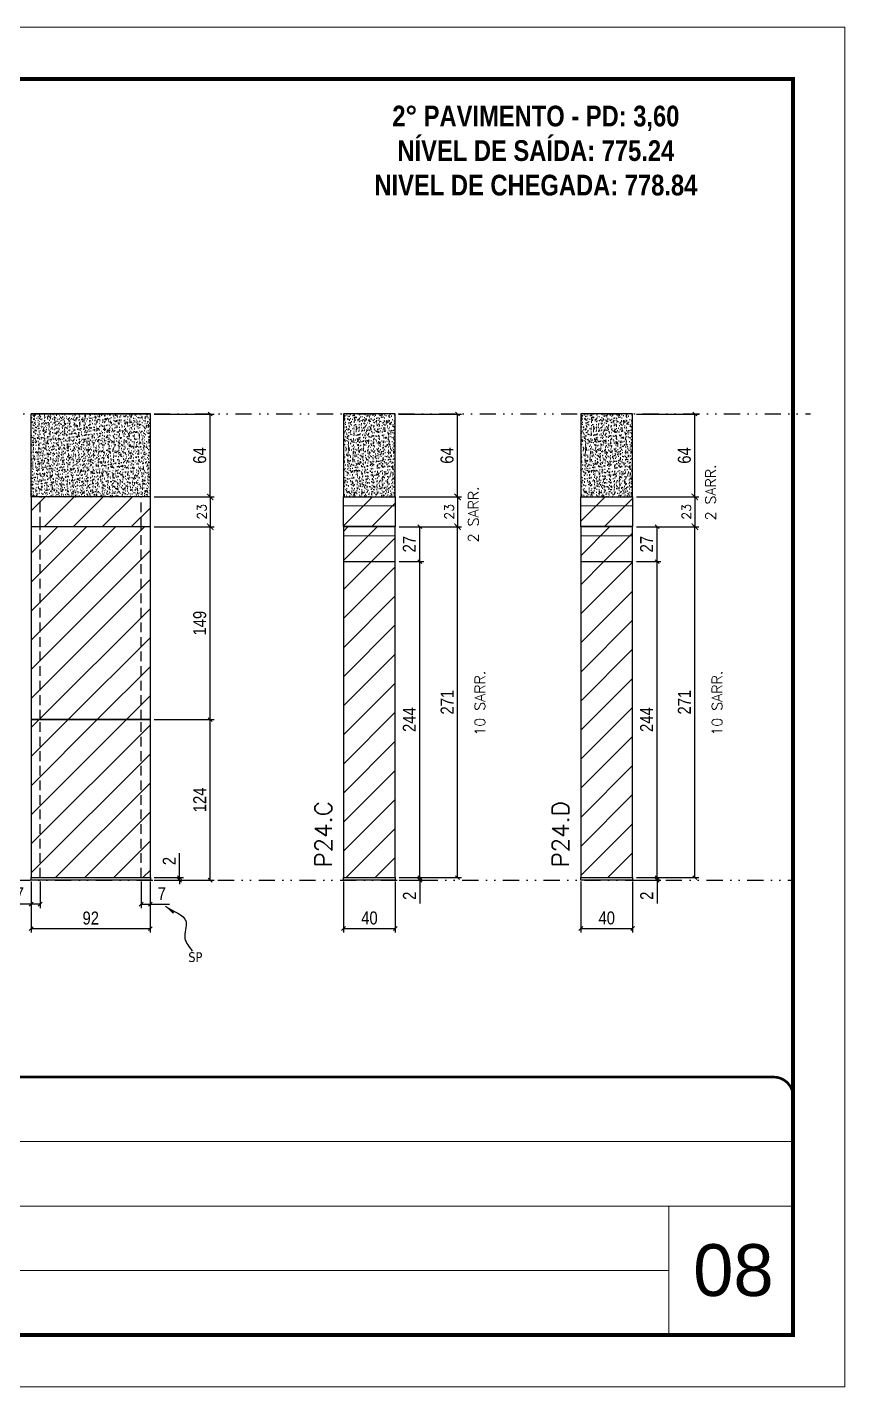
# Model space of a CAD drawing. Extents: x 2949 to 9203, y -16089 to 12527.
# Drawn here: x 8571 to 9203, y 10328 to 11378 of the extents above; entities that cross this region are included whole.
import ezdxf

# ---------------------------------------------------------------- set-up
doc = ezdxf.new("R2010")
doc.units = 0
for name, pattern in [('CONTINUO', [0]), ('DASHED', [0.75, 0.5, -0.25]), ('DIVIDE2', [0.625, 0.25, -0.125, 0, -0.125, 0, -0.125]), ('HIDDEN', [0.375, 0.25, -0.125])]:
    doc.linetypes.add(name, pattern=pattern)
for name, color, linetype, lineweight in [('CARIMBO', 255, 'Continuous', 9), ('Folhas', 255, 'Continuous', 9), ('Hachura', 251, 'Continuous', 9), ('Sarr 2.2x7', 40, 'Continuous', 9), ('SARRAFO DE PRESSAO', 251, 'DASHED', 9), ('Texto Seção', 7, 'Continuous', 15)]:
    doc.layers.add(name, color=color, linetype=linetype, lineweight=lineweight)
for name, color, linetype in [('COTA', 241, 'Continuous'), ('NOMENCLATURA', 7, 'Continuous'), ('Nível', 160, 'Continuous'), ('Painéis', 200, 'Continuous'), ('SARR_2.2x7', 40, 'Continuous'), ('Sarrafo de Pressão', 42, 'HIDDEN'), ('texto', 7, 'Continuous')]:
    doc.layers.add(name, color=color, linetype=linetype)
doc.styles.add('ARIAL', font='arial.ttf')
doc.styles.add('COTA TECNICA', font='techl___.ttf', dxfattribs={"height": 10})
doc.styles.add('COTA TECNICA-50', font='techl___.ttf', dxfattribs={"height": 10})
doc.styles.add('REGUA-120', font='ROMANS.shx', dxfattribs={"height": 15})
doc.styles.add('ROMANC', font='techb___.ttf', dxfattribs={"height": 2.5})
doc.styles.add('ROMANS', font='romans.shx')
doc.styles.get("Standard").update_dxf_attribs({"font": 'arial.ttf'})
doc.dimstyles.new('COTA PAINEL-50', dxfattribs={"dimtxt": 10, "dimasz": 3, "dimexe": 3, "dimexo": 3, "dimgap": 3, "dimtad": 1, "dimdec": 1, "dimzin": 12, "dimdsep": 46, "dimtxsty": 'COTA TECNICA-50', "dimblk1": 'OBLIQUE', "dimblk2": 'OBLIQUE', "dimsah": 1, "dimcen": 0.9, "dimclrd": 4, "dimclre": 4, "dimclrt": 240, "dimadec": 1, "dimazin": 3, "dimtfac": 1, "dimtdec": 1, "dimtmove": 0, "dimatfit": 3, "dimfxl": 1, "dimtolj": 1, "dimtzin": 12, "dimarcsym": 0})
doc.dimstyles.new('Cota Paínel', dxfattribs={"dimtxt": 7, "dimasz": 5, "dimexe": 3, "dimexo": 3, "dimgap": 3, "dimtad": 1, "dimdec": 1, "dimzin": 12, "dimdsep": 46, "dimtxsty": 'ROMANS', "dimblk": 'ARCHTICK', "dimcen": 0, "dimclrd": 4, "dimclre": 4, "dimclrt": 1, "dimadec": 1, "dimazin": 3, "dimtfac": 1, "dimtdec": 1, "dimtmove": 0, "dimatfit": 3, "dimldrblk": 'OBLIQUE', "dimfxl": 1, "dimtolj": 1, "dimtzin": 12, "dimarcsym": 0})
doc.dimstyles.new('PAINEL', dxfattribs={"dimtxt": 10, "dimasz": 3, "dimexe": 3, "dimexo": 3, "dimgap": 3, "dimtad": 1, "dimdec": 1, "dimzin": 12, "dimdsep": 46, "dimtxsty": 'COTA TECNICA', "dimblk1": 'OBLIQUE', "dimblk2": 'OBLIQUE', "dimsah": 1, "dimcen": 0.9, "dimclrd": 4, "dimclre": 4, "dimclrt": 240, "dimadec": 1, "dimazin": 3, "dimtfac": 1, "dimtdec": 1, "dimtmove": 0, "dimatfit": 3, "dimfxl": 1, "dimtolj": 1, "dimtzin": 12, "dimarcsym": 0})
doc.dimstyles.get("Standard").update_dxf_attribs({"dimtxt": 0.18, "dimasz": 0.18, "dimexe": 0.18, "dimexo": 0.0625, "dimgap": 0.09, "dimtad": 0, "dimtih": 1, "dimtoh": 1, "dimdec": 4, "dimzin": 0, "dimdsep": 46, "dimtxsty": 'Standard', "dimcen": 0.09, "dimadec": 0, "dimazin": 0, "dimtfac": 1, "dimtdec": 4, "dimtofl": 0, "dimtmove": 0, "dimatfit": 3, "dimfxl": 1, "dimtolj": 1, "dimtzin": 0, "dimarcsym": 0})
pattern_1 = [(45, (-126071.967, -22713.47), (-11.2253202, 11.2253202), [])]

# ---------------------------------------------------------------- blocks, each defined once
blk = doc.blocks.new('9999999999')
at = {"color": 30, "linetype": 'CONTINUO'}
for p, q in [((98564.6, 34379.6), (99584, 34379.6)), ((98564.6, 34329.8), (99488, 34329.8)), ((99584, 34329.8), (99488, 34329.8)), ((99488, 34329.8), (99488, 34230.2)), ((98564.6, 34280), (99488, 34280))]:
    blk.add_line(p, q, dxfattribs=at)
at = {"color": 30, "linetype": 'CONTINUO', "const_width": 2}
blk.add_lwpolyline([(99584, 34230.2), (99584, 34414.4, 0.414214), (99569, 34429.4), (98229, 34429.4, 0.414214), (98214, 34414.4), (98214, 34245.2, 0.414214), (98229, 34230.2), (99584, 34230.2)], format="xyb", dxfattribs=at)
at = {"layer": 'Folhas'}
blk.add_lwpolyline([(98139, 34190.2), (99624, 34190.2), (99624, 35240.2), (98139, 35240.2)], close=True, dxfattribs=at)
at = {"layer": 'Folhas', "color": 30, "const_width": 3}
blk.add_lwpolyline([(98214, 34230.2), (99584, 34230.2), (99584, 35200.2), (98214, 35200.2)], close=True, dxfattribs=at)
blk = doc.blocks.new('_Oblique')
at = {"color": 0, "linetype": 'ByBlock', "lineweight": -2}
blk.add_line((-0.5, -0.5), (0.5, 0.5), dxfattribs=at)
blk = doc.blocks.new('*D268')
at = {"layer": 'COTA', "color": 4, "lineweight": -2, "transparency": 16777216}
for p, q in [((8574, 10718.4), (8574, 10679)), ((8666, 10718.4), (8666, 10679)), ((8574, 10682), (8666, 10682))]:
    blk.add_line(p, q, dxfattribs=at)
at = {"layer": 'Defpoints', "color": 0, "transparency": 16777216}
for p in [(8574, 10721.4), (8666, 10721.4), (8666, 10682)]:
    blk.add_point(p, dxfattribs=at)
at = {"layer": 'COTA', "color": 4, "lineweight": -2, "transparency": 16777216, "xscale": 3, "yscale": 3, "zscale": 3, "rotation": 180}
blk.add_blockref('_Oblique', (8574, 10682), dxfattribs=at)
at = {"layer": 'COTA', "color": 4, "lineweight": -2, "transparency": 16777216, "xscale": 3, "yscale": 3, "zscale": 3}
blk.add_blockref('_Oblique', (8666, 10682), dxfattribs=at)
at = {"layer": 'COTA', "color": 240, "transparency": 16777216, "insert": (8620, 10690.1), "char_height": 10, "attachment_point": 5, "style": 'COTA TECNICA'}
blk.add_mtext('\\A1;92', dxfattribs=at)
blk = doc.blocks.new('*D244')
at = {"layer": 'COTA', "color": 4, "lineweight": -2, "transparency": 16777216}
for p, q in [((8574, 10716.4), (8574, 10697.9)), ((8581, 10718.4), (8581, 10697.9)), ((8574, 10700.9), (8559.3, 10700.9)), ((8581, 10700.9), (8574, 10700.9))]:
    blk.add_line(p, q, dxfattribs=at)
at = {"layer": 'Defpoints', "color": 0, "transparency": 16777216}
for p in [(8581, 10721.4), (8574, 10719.4), (8574, 10700.9)]:
    blk.add_point(p, dxfattribs=at)
at = {"layer": 'COTA', "color": 4, "lineweight": -2, "transparency": 16777216, "xscale": 3, "yscale": 3, "zscale": 3, "rotation": 180}
blk.add_blockref('_Oblique', (8574, 10700.9), dxfattribs=at)
at = {"layer": 'COTA', "color": 4, "lineweight": -2, "transparency": 16777216, "xscale": 3, "yscale": 3, "zscale": 3}
blk.add_blockref('_Oblique', (8581, 10700.9), dxfattribs=at)
at = {"layer": 'COTA', "color": 240, "transparency": 16777216, "insert": (8565.2, 10709), "char_height": 10, "attachment_point": 5, "style": 'COTA TECNICA-50'}
blk.add_mtext('\\A1;7', dxfattribs=at)
blk = doc.blocks.new('*D245')
at = {"layer": 'COTA', "color": 4, "lineweight": -2, "transparency": 16777216}
for p, q in [((8659, 10718.4), (8659, 10697.9)), ((8666, 10716.4), (8666, 10697.9)), ((8659, 10700.9), (8666, 10700.9)), ((8666, 10700.9), (8680.8, 10700.9))]:
    blk.add_line(p, q, dxfattribs=at)
at = {"layer": 'Defpoints', "color": 0, "transparency": 16777216}
for p in [(8659, 10721.4), (8666, 10719.4), (8666, 10700.9)]:
    blk.add_point(p, dxfattribs=at)
at = {"layer": 'COTA', "color": 4, "lineweight": -2, "transparency": 16777216, "xscale": 3, "yscale": 3, "zscale": 3, "rotation": 180}
blk.add_blockref('_Oblique', (8659, 10700.9), dxfattribs=at)
at = {"layer": 'COTA', "color": 4, "lineweight": -2, "transparency": 16777216, "xscale": 3, "yscale": 3, "zscale": 3}
blk.add_blockref('_Oblique', (8666, 10700.9), dxfattribs=at)
at = {"layer": 'COTA', "color": 240, "transparency": 16777216, "insert": (8674.9, 10709), "char_height": 10, "attachment_point": 5, "style": 'COTA TECNICA-50'}
blk.add_mtext('\\A1;7', dxfattribs=at)
blk = doc.blocks.new('*D248')
at = {"layer": 'COTA', "color": 4, "lineweight": -2, "transparency": 16777216}
for p, q in [((8669, 10843.4), (8715.3, 10843.4)), ((8712.3, 10719.4), (8712.3, 10843.4)), ((8669, 10719.4), (8715.3, 10719.4))]:
    blk.add_line(p, q, dxfattribs=at)
at = {"layer": 'Defpoints', "color": 0, "transparency": 16777216}
for p in [(8666, 10843.4), (8712.3, 10843.4), (8666, 10719.4)]:
    blk.add_point(p, dxfattribs=at)
at = {"layer": 'COTA', "color": 4, "lineweight": -2, "transparency": 16777216, "xscale": 3, "yscale": 3, "zscale": 3}
for p, rotation in [((8712.3, 10843.4), 90), ((8712.3, 10719.4), 270)]:
    blk.add_blockref('_Oblique', p, dxfattribs=dict(at, rotation=rotation))
at = {"layer": 'COTA', "color": 240, "transparency": 16777216, "insert": (8704.2, 10781.4), "char_height": 10, "attachment_point": 5, "rotation": 90, "style": 'COTA TECNICA-50'}
blk.add_mtext('\\A1;124', dxfattribs=at)
blk = doc.blocks.new('*D249')
at = {"layer": 'COTA', "color": 4, "lineweight": -2, "transparency": 16777216}
for p, q in [((8688.6, 10721.4), (8688.6, 10740.2)), ((8669, 10721.4), (8691.6, 10721.4)), ((8688.6, 10719.4), (8688.6, 10721.4)), ((8669, 10719.4), (8691.6, 10719.4)), ((8688.6, 10719.4), (8688.6, 10716.4))]:
    blk.add_line(p, q, dxfattribs=at)
at = {"layer": 'Defpoints', "color": 0, "transparency": 16777216}
for p in [(8666, 10721.4), (8666, 10719.4), (8688.6, 10719.4)]:
    blk.add_point(p, dxfattribs=at)
at = {"layer": 'COTA', "color": 4, "lineweight": -2, "transparency": 16777216, "xscale": 3, "yscale": 3, "zscale": 3}
for p, rotation in [((8688.6, 10721.4), 270), ((8688.6, 10719.4), 90)]:
    blk.add_blockref('_Oblique', p, dxfattribs=dict(at, rotation=rotation))
at = {"layer": 'COTA', "color": 240, "transparency": 16777216, "insert": (8680.6, 10734.2), "char_height": 10, "attachment_point": 5, "rotation": 90, "style": 'COTA TECNICA-50'}
blk.add_mtext('\\A1;2', dxfattribs=at)
blk = doc.blocks.new('*D279')
at = {"layer": 'COTA', "color": 4, "linetype": 'ByBlock', "lineweight": -2, "transparency": 16777216}
for p, q in [((8669, 10992.4), (8715.3, 10992.4)), ((8712.3, 10843.4), (8712.3, 10992.4)), ((8669, 10843.4), (8715.3, 10843.4))]:
    blk.add_line(p, q, dxfattribs=at)
at = {"layer": 'Defpoints', "color": 0, "linetype": 'ByBlock', "transparency": 16777216}
for p in [(8666, 10992.4), (8712.3, 10992.4), (8666, 10843.4)]:
    blk.add_point(p, dxfattribs=at)
at = {"layer": 'COTA', "color": 4, "linetype": 'ByBlock', "lineweight": -2, "transparency": 16777216, "xscale": 3, "yscale": 3, "zscale": 3}
for p, rotation in [((8712.3, 10992.4), 90), ((8712.3, 10843.4), 270)]:
    blk.add_blockref('_Oblique', p, dxfattribs=dict(at, rotation=rotation))
at = {"layer": 'COTA', "color": 240, "linetype": 'ByBlock', "transparency": 16777216, "insert": (8704.2, 10917.9), "char_height": 10, "attachment_point": 5, "rotation": 90, "style": 'COTA TECNICA'}
blk.add_mtext('\\A1;149', dxfattribs=at)
blk = doc.blocks.new('*D253')
at = {"layer": 'COTA', "color": 4, "lineweight": -2, "transparency": 16777216}
for p, q in [((8815.3, 10718.4), (8815.3, 10679.1)), ((8855.3, 10718.4), (8855.3, 10679.1)), ((8815.3, 10682.1), (8855.3, 10682.1))]:
    blk.add_line(p, q, dxfattribs=at)
at = {"layer": 'Defpoints', "color": 0, "transparency": 16777216}
for p in [(8815.3, 10721.4), (8855.3, 10721.4), (8855.3, 10682.1)]:
    blk.add_point(p, dxfattribs=at)
at = {"layer": 'COTA', "color": 4, "lineweight": -2, "transparency": 16777216, "xscale": 3, "yscale": 3, "zscale": 3, "rotation": 180}
blk.add_blockref('_Oblique', (8815.3, 10682.1), dxfattribs=at)
at = {"layer": 'COTA', "color": 4, "lineweight": -2, "transparency": 16777216, "xscale": 3, "yscale": 3, "zscale": 3}
blk.add_blockref('_Oblique', (8855.3, 10682.1), dxfattribs=at)
at = {"layer": 'COTA', "color": 240, "transparency": 16777216, "insert": (8835.3, 10690.2), "char_height": 10, "attachment_point": 5, "style": 'COTA TECNICA'}
blk.add_mtext('\\A1;40', dxfattribs=at)
blk = doc.blocks.new('*D254')
at = {"layer": 'COTA', "color": 4, "lineweight": -2, "transparency": 16777216}
for p, q in [((8858.3, 11079.4), (8906.4, 11079.4)), ((8903.4, 11015.4), (8903.4, 11079.4)), ((8858.3, 11015.4), (8906.4, 11015.4))]:
    blk.add_line(p, q, dxfattribs=at)
at = {"layer": 'Defpoints', "color": 0, "transparency": 16777216}
for p in [(8855.3, 11079.4), (8903.4, 11079.4), (8855.3, 11015.4)]:
    blk.add_point(p, dxfattribs=at)
at = {"layer": 'COTA', "color": 4, "lineweight": -2, "transparency": 16777216, "xscale": 3, "yscale": 3, "zscale": 3}
for p, rotation in [((8903.4, 11079.4), 90), ((8903.4, 11015.4), 270)]:
    blk.add_blockref('_Oblique', p, dxfattribs=dict(at, rotation=rotation))
at = {"layer": 'COTA', "color": 240, "transparency": 16777216, "insert": (8895.3, 11047.4), "char_height": 10, "attachment_point": 5, "rotation": 90, "style": 'COTA TECNICA'}
blk.add_mtext('\\A1;64', dxfattribs=at)
blk = doc.blocks.new('*D255')
at = {"layer": 'COTA', "color": 4, "linetype": 'ByBlock', "lineweight": -2, "transparency": 16777216}
for p, q in [((8858.3, 10992.4), (8906.4, 10992.4)), ((8903.4, 10721.4), (8903.4, 10992.4)), ((8858.3, 10721.4), (8906.4, 10721.4))]:
    blk.add_line(p, q, dxfattribs=at)
at = {"layer": 'Defpoints', "color": 0, "linetype": 'ByBlock', "transparency": 16777216}
for p in [(8855.3, 10992.4), (8903.4, 10992.4), (8855.3, 10721.4)]:
    blk.add_point(p, dxfattribs=at)
at = {"layer": 'COTA', "color": 4, "linetype": 'ByBlock', "lineweight": -2, "transparency": 16777216, "xscale": 3, "yscale": 3, "zscale": 3}
for p, rotation in [((8903.4, 10992.4), 90), ((8903.4, 10721.4), 270)]:
    blk.add_blockref('_Oblique', p, dxfattribs=dict(at, rotation=rotation))
at = {"layer": 'COTA', "color": 240, "linetype": 'ByBlock', "transparency": 16777216, "insert": (8895.3, 10856.9), "char_height": 10, "attachment_point": 5, "rotation": 90, "style": 'COTA TECNICA'}
blk.add_mtext('\\A1;271', dxfattribs=at)
blk = doc.blocks.new('*D280')
at = {"layer": 'COTA', "color": 4, "linetype": 'ByBlock', "lineweight": -2, "transparency": 16777216}
for p, q in [((8858.3, 10721.4), (8877.2, 10721.4)), ((8874.2, 10721.4), (8874.2, 10724.4)), ((8874.2, 10721.4), (8874.2, 10719.4)), ((8858.3, 10719.4), (8877.2, 10719.4)), ((8874.2, 10719.4), (8874.2, 10701.3))]:
    blk.add_line(p, q, dxfattribs=at)
at = {"layer": 'Defpoints', "color": 0, "linetype": 'ByBlock', "transparency": 16777216}
for p in [(8855.3, 10721.4), (8855.3, 10719.4), (8874.2, 10719.4)]:
    blk.add_point(p, dxfattribs=at)
at = {"layer": 'COTA', "color": 4, "linetype": 'ByBlock', "lineweight": -2, "transparency": 16777216, "xscale": 3, "yscale": 3, "zscale": 3}
for p, rotation in [((8874.2, 10721.4), 270), ((8874.2, 10719.4), 90)]:
    blk.add_blockref('_Oblique', p, dxfattribs=dict(at, rotation=rotation))
at = {"layer": 'COTA', "color": 240, "linetype": 'ByBlock', "transparency": 16777216, "insert": (8866.2, 10707.4), "char_height": 10, "attachment_point": 5, "rotation": 90, "style": 'COTA TECNICA'}
blk.add_mtext('\\A1;2', dxfattribs=at)
blk = doc.blocks.new('*D281')
at = {"layer": 'COTA', "color": 4, "linetype": 'ByBlock', "lineweight": -2, "transparency": 16777216}
for p, q in [((8858.3, 10965.4), (8877.2, 10965.4)), ((8874.2, 10721.4), (8874.2, 10965.4)), ((8858.3, 10721.4), (8877.2, 10721.4))]:
    blk.add_line(p, q, dxfattribs=at)
at = {"layer": 'Defpoints', "color": 0, "linetype": 'ByBlock', "transparency": 16777216}
for p in [(8855.3, 10965.4), (8874.2, 10965.4), (8855.3, 10721.4)]:
    blk.add_point(p, dxfattribs=at)
at = {"layer": 'COTA', "color": 4, "linetype": 'ByBlock', "lineweight": -2, "transparency": 16777216, "xscale": 3, "yscale": 3, "zscale": 3}
for p, rotation in [((8874.2, 10965.4), 90), ((8874.2, 10721.4), 270)]:
    blk.add_blockref('_Oblique', p, dxfattribs=dict(at, rotation=rotation))
at = {"layer": 'COTA', "color": 240, "linetype": 'ByBlock', "transparency": 16777216, "insert": (8866.1, 10843.4), "char_height": 10, "attachment_point": 5, "rotation": 90, "style": 'COTA TECNICA'}
blk.add_mtext('\\A1;244', dxfattribs=at)
blk = doc.blocks.new('*D282')
at = {"layer": 'COTA', "color": 4, "linetype": 'ByBlock', "lineweight": -2, "transparency": 16777216}
for p, q in [((8858.3, 10992.4), (8877.2, 10992.4)), ((8874.2, 10965.4), (8874.2, 10992.4)), ((8858.3, 10965.4), (8877.2, 10965.4))]:
    blk.add_line(p, q, dxfattribs=at)
at = {"layer": 'Defpoints', "color": 0, "linetype": 'ByBlock', "transparency": 16777216}
for p in [(8855.3, 10992.4), (8874.2, 10992.4), (8855.3, 10965.4)]:
    blk.add_point(p, dxfattribs=at)
at = {"layer": 'COTA', "color": 4, "linetype": 'ByBlock', "lineweight": -2, "transparency": 16777216, "xscale": 3, "yscale": 3, "zscale": 3}
for p, rotation in [((8874.2, 10992.4), 90), ((8874.2, 10965.4), 270)]:
    blk.add_blockref('_Oblique', p, dxfattribs=dict(at, rotation=rotation))
at = {"layer": 'COTA', "color": 240, "linetype": 'ByBlock', "transparency": 16777216, "insert": (8866.1, 10978.9), "char_height": 10, "attachment_point": 5, "rotation": 90, "style": 'COTA TECNICA'}
blk.add_mtext('\\A1;27', dxfattribs=at)
blk = doc.blocks.new('*D256')
at = {"layer": 'COTA', "color": 4, "lineweight": -2, "transparency": 16777216}
for p, q in [((8998.6, 10718.4), (8998.6, 10679.1)), ((9038.6, 10718.4), (9038.6, 10679.1)), ((8998.6, 10682.1), (9038.6, 10682.1))]:
    blk.add_line(p, q, dxfattribs=at)
at = {"layer": 'Defpoints', "color": 0, "transparency": 16777216}
for p in [(8998.6, 10721.4), (9038.6, 10721.4), (9038.6, 10682.1)]:
    blk.add_point(p, dxfattribs=at)
at = {"layer": 'COTA', "color": 4, "lineweight": -2, "transparency": 16777216, "xscale": 3, "yscale": 3, "zscale": 3, "rotation": 180}
blk.add_blockref('_Oblique', (8998.6, 10682.1), dxfattribs=at)
at = {"layer": 'COTA', "color": 4, "lineweight": -2, "transparency": 16777216, "xscale": 3, "yscale": 3, "zscale": 3}
blk.add_blockref('_Oblique', (9038.6, 10682.1), dxfattribs=at)
at = {"layer": 'COTA', "color": 240, "transparency": 16777216, "insert": (9018.6, 10690.2), "char_height": 10, "attachment_point": 5, "style": 'COTA TECNICA'}
blk.add_mtext('\\A1;40', dxfattribs=at)
blk = doc.blocks.new('*D257')
at = {"layer": 'COTA', "color": 4, "lineweight": -2, "transparency": 16777216}
for p, q in [((9041.6, 11079.4), (9089.7, 11079.4)), ((9086.7, 11015.4), (9086.7, 11079.4)), ((9041.6, 11015.4), (9089.7, 11015.4))]:
    blk.add_line(p, q, dxfattribs=at)
at = {"layer": 'Defpoints', "color": 0, "transparency": 16777216}
for p in [(9038.6, 11079.4), (9086.7, 11079.4), (9038.6, 11015.4)]:
    blk.add_point(p, dxfattribs=at)
at = {"layer": 'COTA', "color": 4, "lineweight": -2, "transparency": 16777216, "xscale": 3, "yscale": 3, "zscale": 3}
for p, rotation in [((9086.7, 11079.4), 90), ((9086.7, 11015.4), 270)]:
    blk.add_blockref('_Oblique', p, dxfattribs=dict(at, rotation=rotation))
at = {"layer": 'COTA', "color": 240, "transparency": 16777216, "insert": (9078.6, 11047.4), "char_height": 10, "attachment_point": 5, "rotation": 90, "style": 'COTA TECNICA'}
blk.add_mtext('\\A1;64', dxfattribs=at)
blk = doc.blocks.new('*D258')
at = {"layer": 'COTA', "color": 4, "linetype": 'ByBlock', "lineweight": -2, "transparency": 16777216}
for p, q in [((9041.6, 10992.4), (9089.7, 10992.4)), ((9086.7, 10721.4), (9086.7, 10992.4)), ((9041.6, 10721.4), (9089.7, 10721.4))]:
    blk.add_line(p, q, dxfattribs=at)
at = {"layer": 'Defpoints', "color": 0, "linetype": 'ByBlock', "transparency": 16777216}
for p in [(9038.6, 10992.4), (9086.7, 10992.4), (9038.6, 10721.4)]:
    blk.add_point(p, dxfattribs=at)
at = {"layer": 'COTA', "color": 4, "linetype": 'ByBlock', "lineweight": -2, "transparency": 16777216, "xscale": 3, "yscale": 3, "zscale": 3}
for p, rotation in [((9086.7, 10992.4), 90), ((9086.7, 10721.4), 270)]:
    blk.add_blockref('_Oblique', p, dxfattribs=dict(at, rotation=rotation))
at = {"layer": 'COTA', "color": 240, "linetype": 'ByBlock', "transparency": 16777216, "insert": (9078.6, 10856.9), "char_height": 10, "attachment_point": 5, "rotation": 90, "style": 'COTA TECNICA'}
blk.add_mtext('\\A1;271', dxfattribs=at)
blk = doc.blocks.new('*D283')
at = {"layer": 'COTA', "color": 4, "linetype": 'ByBlock', "lineweight": -2, "transparency": 16777216}
for p, q in [((9041.6, 10721.4), (9060.5, 10721.4)), ((9057.5, 10721.4), (9057.5, 10724.4)), ((9057.5, 10721.4), (9057.5, 10719.4)), ((9041.6, 10719.4), (9060.5, 10719.4)), ((9057.5, 10719.4), (9057.5, 10701.3))]:
    blk.add_line(p, q, dxfattribs=at)
at = {"layer": 'Defpoints', "color": 0, "linetype": 'ByBlock', "transparency": 16777216}
for p in [(9038.6, 10721.4), (9038.6, 10719.4), (9057.5, 10719.4)]:
    blk.add_point(p, dxfattribs=at)
at = {"layer": 'COTA', "color": 4, "linetype": 'ByBlock', "lineweight": -2, "transparency": 16777216, "xscale": 3, "yscale": 3, "zscale": 3}
for p, rotation in [((9057.5, 10721.4), 270), ((9057.5, 10719.4), 90)]:
    blk.add_blockref('_Oblique', p, dxfattribs=dict(at, rotation=rotation))
at = {"layer": 'COTA', "color": 240, "linetype": 'ByBlock', "transparency": 16777216, "insert": (9049.5, 10707.4), "char_height": 10, "attachment_point": 5, "rotation": 90, "style": 'COTA TECNICA'}
blk.add_mtext('\\A1;2', dxfattribs=at)
blk = doc.blocks.new('*D270')
at = {"layer": 'COTA', "color": 4, "linetype": 'ByBlock', "lineweight": -2, "transparency": 16777216}
for p, q in [((9041.6, 10965.4), (9060.5, 10965.4)), ((9057.5, 10721.4), (9057.5, 10965.4)), ((9041.6, 10721.4), (9060.5, 10721.4))]:
    blk.add_line(p, q, dxfattribs=at)
at = {"layer": 'Defpoints', "color": 0, "linetype": 'ByBlock', "transparency": 16777216}
for p in [(9038.6, 10965.4), (9057.5, 10965.4), (9038.6, 10721.4)]:
    blk.add_point(p, dxfattribs=at)
at = {"layer": 'COTA', "color": 4, "linetype": 'ByBlock', "lineweight": -2, "transparency": 16777216, "xscale": 3, "yscale": 3, "zscale": 3}
for p, rotation in [((9057.5, 10965.4), 90), ((9057.5, 10721.4), 270)]:
    blk.add_blockref('_Oblique', p, dxfattribs=dict(at, rotation=rotation))
at = {"layer": 'COTA', "color": 240, "linetype": 'ByBlock', "transparency": 16777216, "insert": (9049.4, 10843.4), "char_height": 10, "attachment_point": 5, "rotation": 90, "style": 'COTA TECNICA'}
blk.add_mtext('\\A1;244', dxfattribs=at)
blk = doc.blocks.new('*D271')
at = {"layer": 'COTA', "color": 4, "linetype": 'ByBlock', "lineweight": -2, "transparency": 16777216}
for p, q in [((9041.6, 10992.4), (9060.5, 10992.4)), ((9057.5, 10965.4), (9057.5, 10992.4)), ((9041.6, 10965.4), (9060.5, 10965.4))]:
    blk.add_line(p, q, dxfattribs=at)
at = {"layer": 'Defpoints', "color": 0, "linetype": 'ByBlock', "transparency": 16777216}
for p in [(9038.6, 10992.4), (9057.5, 10992.4), (9038.6, 10965.4)]:
    blk.add_point(p, dxfattribs=at)
at = {"layer": 'COTA', "color": 4, "linetype": 'ByBlock', "lineweight": -2, "transparency": 16777216, "xscale": 3, "yscale": 3, "zscale": 3}
for p, rotation in [((9057.5, 10992.4), 90), ((9057.5, 10965.4), 270)]:
    blk.add_blockref('_Oblique', p, dxfattribs=dict(at, rotation=rotation))
at = {"layer": 'COTA', "color": 240, "linetype": 'ByBlock', "transparency": 16777216, "insert": (9049.4, 10978.9), "char_height": 10, "attachment_point": 5, "rotation": 90, "style": 'COTA TECNICA'}
blk.add_mtext('\\A1;27', dxfattribs=at)
blk = doc.blocks.new('_ArchTick')
at = {"color": 0, "linetype": 'ByBlock', "const_width": 0.15}
blk.add_lwpolyline([(-0.5, -0.5), (0.5, 0.5)], dxfattribs=at)
blk = doc.blocks.new('*D273')
at = {"layer": 'COTA', "color": 4, "lineweight": -2, "transparency": 16777216}
for p, q in [((8858.3, 11015.4), (8906.4, 11015.4)), ((8903.4, 11015.4), (8903.4, 10992.4)), ((8858.3, 10992.4), (8906.4, 10992.4))]:
    blk.add_line(p, q, dxfattribs=at)
at = {"layer": 'Defpoints', "color": 0, "transparency": 16777216}
for p in [(8855.3, 11015.4), (8855.3, 10992.4), (8903.4, 10992.4)]:
    blk.add_point(p, dxfattribs=at)
at = {"layer": 'COTA', "color": 4, "lineweight": -2, "transparency": 16777216, "xscale": 5, "yscale": 5, "zscale": 5}
for p, rotation in [((8903.4, 11015.4), 90), ((8903.4, 10992.4), 270)]:
    blk.add_blockref('_ArchTick', p, dxfattribs=dict(at, rotation=rotation))
at = {"layer": 'COTA', "color": 1, "transparency": 16777216, "insert": (8896.9, 11003.9), "char_height": 7, "attachment_point": 5, "rotation": 90, "style": 'ROMANS'}
blk.add_mtext('\\A1;23', dxfattribs=at)
blk = doc.blocks.new('*D274')
at = {"layer": 'COTA', "color": 4, "lineweight": -2, "transparency": 16777216}
for p, q in [((9041.6, 11015.4), (9089.7, 11015.4)), ((9086.7, 11015.4), (9086.7, 10992.4)), ((9041.6, 10992.4), (9089.7, 10992.4))]:
    blk.add_line(p, q, dxfattribs=at)
at = {"layer": 'Defpoints', "color": 0, "transparency": 16777216}
for p in [(9038.6, 11015.4), (9038.6, 10992.4), (9086.7, 10992.4)]:
    blk.add_point(p, dxfattribs=at)
at = {"layer": 'COTA', "color": 4, "lineweight": -2, "transparency": 16777216, "xscale": 5, "yscale": 5, "zscale": 5}
for p, rotation in [((9086.7, 11015.4), 90), ((9086.7, 10992.4), 270)]:
    blk.add_blockref('_ArchTick', p, dxfattribs=dict(at, rotation=rotation))
at = {"layer": 'COTA', "color": 1, "transparency": 16777216, "insert": (9080.2, 11003.9), "char_height": 7, "attachment_point": 5, "rotation": 90, "style": 'ROMANS'}
blk.add_mtext('\\A1;23', dxfattribs=at)
blk = doc.blocks.new('*D3121')
at = {"layer": 'COTA', "color": 4, "linetype": 'ByBlock', "lineweight": -2, "transparency": 16777216}
for p, q in [((8669, 11079.4), (8715.3, 11079.4)), ((8712.3, 11015.4), (8712.3, 11079.4)), ((8669, 11015.4), (8715.3, 11015.4))]:
    blk.add_line(p, q, dxfattribs=at)
at = {"layer": 'Defpoints', "color": 0, "linetype": 'ByBlock', "transparency": 16777216}
for p in [(8666, 11079.4), (8712.3, 11079.4), (8666, 11015.4)]:
    blk.add_point(p, dxfattribs=at)
at = {"layer": 'COTA', "color": 4, "linetype": 'ByBlock', "lineweight": -2, "transparency": 16777216, "xscale": 3, "yscale": 3, "zscale": 3}
for p, rotation in [((8712.3, 11079.4), 90), ((8712.3, 11015.4), 270)]:
    blk.add_blockref('_Oblique', p, dxfattribs=dict(at, rotation=rotation))
at = {"layer": 'COTA', "color": 240, "linetype": 'ByBlock', "transparency": 16777216, "insert": (8704.2, 11047.4), "char_height": 10, "attachment_point": 5, "rotation": 90, "style": 'COTA TECNICA'}
blk.add_mtext('\\A1;64', dxfattribs=at)
blk = doc.blocks.new('*D3120')
at = {"layer": 'COTA', "color": 4, "lineweight": -2, "transparency": 16777216}
for p, q in [((8669, 11015.4), (8715.3, 11015.4)), ((8712.3, 11015.4), (8712.3, 10992.4)), ((8669, 10992.4), (8715.3, 10992.4))]:
    blk.add_line(p, q, dxfattribs=at)
at = {"layer": 'Defpoints', "color": 0, "transparency": 16777216}
for p in [(8666, 11015.4), (8666, 10992.4), (8712.3, 10992.4)]:
    blk.add_point(p, dxfattribs=at)
at = {"layer": 'COTA', "color": 4, "lineweight": -2, "transparency": 16777216, "xscale": 5, "yscale": 5, "zscale": 5}
for p, rotation in [((8712.3, 11015.4), 90), ((8712.3, 10992.4), 270)]:
    blk.add_blockref('_ArchTick', p, dxfattribs=dict(at, rotation=rotation))
at = {"layer": 'COTA', "color": 1, "transparency": 16777216, "insert": (8705.8, 11003.9), "char_height": 7, "attachment_point": 5, "rotation": 90, "style": 'ROMANS'}
blk.add_mtext('\\A1;23', dxfattribs=at)

msp = doc.modelspace()

# ---------------------------------------------------------------- hatches: boundary and pattern name
at = {"layer": 'COTA', "linetype": 'ByBlock'}
h = msp.add_hatch(dxfattribs=at)
h.set_pattern_fill('AR-CONC', color=256, scale=0.03)
h.set_pattern_definition([(50, (1902.331, -7e-12), (5.46554, -0.4781726), [0.5715, -6.2865]), (355, (1902.331, -7e-12), (-1.0573026, 5.7317054), [0.4572, -5.0292175]), (100.451445, (1902.7865, -0.04), (4.4082374, 5.2535326), [0.4857003, -5.3427073]), (46.1842, (1902.331, 1.524), (8.1323712, -1.26127), [0.85725, -9.42975]), (96.63556, (1903.009, 1.419), (7.122124, 7.4227837), [0.7285507, -8.014068]), (351.18415, (1902.331, 1.524), (7.122124, 7.422784), [0.685799, -7.543792]), (21, (1903.093, 1.143), (4.5484317, -3.067956), [0.5715, -6.2865]), (326, (1903.093, 1.143), (1.8540609, 5.525639), [0.4572, -5.0292]), (71.451445, (1903.472, 0.8873), (6.4024926, 2.457683), [0.4857003, -5.3426981]), (37.5, (1902.331, -7e-12), (0.0926581, 2.53665117), [0, -4.96824, 0, -5.1054, 0, -5.04825]), (7.5, (1902.331, -7e-12), (2.0045899, 3.00541724), [0, -2.91084, 0, -4.85394, 0, -1.92405]), (327.5, (1900.6318, -7e-12), (4.06771786, -0.17186232), [0, -1.905, 0, -5.9436, 0, -7.8867]), (317.5, (1899.8698, -7e-12), (4.4438754, 0.7627947), [0, -2.4765, 0, -3.94716, 0, -5.6007])])
h.paths.add_polyline_path([(8574.04, 11015.44), (8574.04, 11079.44), (8666.04, 11079.44), (8666.04, 11015.44), (8632.04, 11015.44)])
h = msp.add_hatch(dxfattribs=at)
h.set_pattern_fill('AR-CONC', color=256, scale=0.03)
h.set_pattern_definition([(50, (-121485.4927, -20433.3203), (5.46554007, -0.47817257), [0.5715, -6.2865]), (355, (-121485.493, -20433.3203), (-1.05730264, 5.73170536), [0.4572, -5.02921753]), (100.4514447, (-121485.0373, -20433.36), (4.40823741, 5.25353256), [0.48570026, -5.34270734]), (46.1842, (-121485.493, -20431.796), (8.13237123, -1.26126984), [0.85725, -9.42975]), (96.6355576, (-121484.815, -20431.9014), (7.122124, 7.42278374), [0.7285507, -8.01406824]), (351.184151, (-121485.493, -20431.796), (7.122124, 7.42278374), [0.685799, -7.54379196]), (21, (-121484.7307, -20432.1773), (4.54843174, -3.06795595), [0.5715, -6.2865]), (326, (-121484.731, -20432.1773), (1.85406085, 5.52563898), [0.4572, -5.0292]), (71.451445, (-121484.3517, -20432.433), (6.40249258, 2.45768307), [0.48570026, -5.34269813]), (37.5, (-121485.4927, -20433.3203), (0.092658098, 2.536651166), [0, -4.96824, 0, -5.1054, 0, -5.04825]), (7.5, (-121485.4927, -20433.3203), (2.004589875, 3.005417245), [0, -2.91084, 0, -4.85394, 0, -1.92405]), (327.5, (-121487.192, -20433.3203), (4.067717855, -0.17186232), [0, -1.905, 0, -5.9436, 0, -7.8867]), (317.5, (-121487.954, -20433.3203), (4.44387544, 0.76279473), [0, -2.4765, 0, -3.94716, 0, -5.6007])])
h.paths.add_polyline_path([(8815.28, 11015.44), (8855.28, 11015.44), (8855.28, 11079.44), (8815.28, 11079.44)])
h = msp.add_hatch(dxfattribs=at)
h.set_pattern_fill('AR-CONC', color=256, scale=0.03)
h.set_pattern_definition([(50, (-121302.2106, -20433.3203), (5.46554007, -0.47817257), [0.5715, -6.2865]), (355, (-121302.2106, -20433.3203), (-1.05730264, 5.73170536), [0.4572, -5.02921753]), (100.4514447, (-121301.755, -20433.36), (4.40823741, 5.25353256), [0.48570026, -5.34270734]), (46.1842, (-121302.2106, -20431.796), (8.13237123, -1.26126984), [0.85725, -9.42975]), (96.6355576, (-121301.533, -20431.9014), (7.122124, 7.42278374), [0.7285507, -8.01406824]), (351.184151, (-121302.211, -20431.796), (7.122124, 7.42278374), [0.685799, -7.54379196]), (21, (-121301.4486, -20432.1773), (4.54843174, -3.06795595), [0.5715, -6.2865]), (326, (-121301.4486, -20432.1773), (1.85406085, 5.52563898), [0.4572, -5.0292]), (71.451445, (-121301.0696, -20432.433), (6.40249258, 2.45768307), [0.48570026, -5.34269813]), (37.5, (-121302.2106, -20433.3203), (0.092658098, 2.536651166), [0, -4.96824, 0, -5.1054, 0, -5.04825]), (7.5, (-121302.2106, -20433.3203), (2.004589875, 3.005417245), [0, -2.91084, 0, -4.85394, 0, -1.92405]), (327.5, (-121303.9099, -20433.3203), (4.067717855, -0.17186232), [0, -1.905, 0, -5.9436, 0, -7.8867]), (317.5, (-121304.672, -20433.3203), (4.44387544, 0.76279473), [0, -2.4765, 0, -3.94716, 0, -5.6007])])
h.paths.add_polyline_path([(8998.56, 11015.44), (9038.56, 11015.44), (9038.56, 11079.44), (8998.56, 11079.44)])
at = {"layer": 'Hachura', "linetype": 'ByBlock'}
h = msp.add_hatch(dxfattribs=at)
h.set_pattern_fill('ANSI31', color=256, scale=5)
h.set_pattern_definition([(45, (1902.331, -7e-12), (-11.22532, 11.22532), [])])
h.paths.add_polyline_path([(8574.04, 10992.44), (8574.04, 11015.44), (8632.04, 11015.44), (8666.04, 11015.44), (8666.04, 10992.44)])
at = {"layer": 'Hachura'}
h = msp.add_hatch(dxfattribs=at)
h.set_pattern_fill('ANSI31', color=256, scale=5)
h.paths.add_polyline_path([(8855.28, 10992.44), (8855.28, 11015.44), (8815.28, 11015.44), (8815.28, 10992.44)])
h = msp.add_hatch(dxfattribs=at)
h.set_pattern_fill('ANSI31', color=256, scale=5)
h.paths.add_polyline_path([(9038.56, 10992.44), (9038.56, 11015.44), (8998.56, 11015.44), (8998.56, 10992.44)])
at = {"layer": 'Hachura', "linetype": 'ByBlock'}
h = msp.add_hatch(dxfattribs=at)
h.set_pattern_fill('ANSI31', color=256, scale=5)
h.set_pattern_definition(pattern_1)
h.paths.add_polyline_path([(8574.04, 10883.44), (8574.04, 10843.44), (8666.04, 10843.44), (8666.04, 10883.44), (8666.04, 10992.44), (8574.04, 10992.44)])
h = msp.add_hatch(dxfattribs=at)
h.set_pattern_fill('ANSI31', color=256, scale=5)
h.set_pattern_definition(pattern_1)
h.paths.add_polyline_path([(8855.28, 10992.44), (8815.28, 10992.44), (8815.28, 10965.44), (8855.28, 10965.44)])
h = msp.add_hatch(dxfattribs=at)
h.set_pattern_fill('ANSI31', color=256, scale=5)
h.set_pattern_definition(pattern_1)
h.paths.add_polyline_path([(9038.56, 10992.44), (8998.56, 10992.44), (8998.56, 10965.44), (9038.56, 10965.44)])
h = msp.add_hatch(dxfattribs=at)
h.set_pattern_fill('ANSI31', color=256, scale=5)
h.set_pattern_definition(pattern_1)
h.paths.add_polyline_path([(8855.28, 10965.44), (8815.28, 10965.44), (8815.28, 10721.44), (8855.28, 10721.44)])
h = msp.add_hatch(dxfattribs=at)
h.set_pattern_fill('ANSI31', color=256, scale=5)
h.set_pattern_definition(pattern_1)
h.paths.add_polyline_path([(9038.56, 10965.44), (8998.56, 10965.44), (8998.56, 10721.44), (9038.56, 10721.44)])
h = msp.add_hatch(dxfattribs=at)
h.set_pattern_fill('ANSI31', color=256, scale=5)
h.set_pattern_definition(pattern_1)
h.paths.add_polyline_path([(8666.04, 10843.44), (8574.04, 10843.44), (8574.04, 10721.44), (8666.04, 10721.44)])

# ---------------------------------------------------------------- linework, layer by layer
at = {"layer": 'COTA', "linetype": 'ByBlock'}
for p, q in [((8574.04, 11079.44), (8666.04, 11079.44)), ((8666.04, 11079.44), (8574.04, 11079.44)), ((8574.04, 11015.44), (8574.04, 11079.44)), ((8666.04, 11015.44), (8666.04, 11079.44))]:
    msp.add_line(p, q, dxfattribs=at)
for points in [[(8815.28, 11015.44), (8855.28, 11015.44), (8855.28, 11079.44), (8815.28, 11079.44)], [(8998.56, 11015.44), (9038.56, 11015.44), (9038.56, 11079.44), (8998.56, 11079.44)]]:
    msp.add_lwpolyline(points, close=True, dxfattribs=at)
at = {"layer": 'Nível', "color": 4, "linetype": 'DIVIDE2', "ltscale": 50}
for p, q in [((8165.69, 11079.44), (9176.03, 11079.44)), ((8152.19, 10719.44), (9162.53, 10719.44))]:
    msp.add_line(p, q, dxfattribs=at)
at = {"layer": 'Painéis'}
for p, q in [((8632.04, 11015.44), (8574.04, 11015.44)), ((8574.04, 11015.44), (8574.04, 10992.44)), ((8632.04, 11015.44), (8632.04, 11015.44)), ((8666.04, 11015.44), (8632.04, 11015.44)), ((8666.04, 11012.44), (8666.04, 11015.44)), ((8666.04, 10883.44), (8666.04, 11012.44)), ((8574.04, 10992.44), (8574.04, 10883.44)), ((8574.04, 10992.44), (8666.04, 10992.44)), ((8815.28, 10992.44), (8815.28, 10721.44)), ((8855.28, 10721.44), (8855.28, 10992.44)), ((8998.56, 10992.44), (8998.56, 10721.44)), ((9038.56, 10721.44), (9038.56, 10992.44)), ((8815.28, 10965.44), (8855.28, 10965.44)), ((8998.56, 10965.44), (9038.56, 10965.44)), ((8574.04, 10883.44), (8574.04, 10721.44)), ((8666.04, 10721.44), (8666.04, 10883.44)), ((8666.04, 10843.44), (8574.04, 10843.44)), ((8574.04, 10843.44), (8666.04, 10843.44)), ((8574.04, 10721.44), (8666.04, 10721.44)), ((8815.28, 10721.44), (8855.28, 10721.44)), ((8815.28, 10721.44), (8855.28, 10721.44)), ((8815.28, 10719.44), (8815.28, 10721.44)), ((8855.28, 10721.44), (8855.28, 10719.44)), ((8998.56, 10721.44), (9038.56, 10721.44)), ((8998.56, 10721.44), (9038.56, 10721.44)), ((8998.56, 10719.44), (8998.56, 10721.44)), ((9038.56, 10721.44), (9038.56, 10719.44)), ((8855.28, 10719.44), (8815.28, 10719.44)), ((9038.56, 10719.44), (8998.56, 10719.44))]:
    msp.add_line(p, q, dxfattribs=at)
at = {"layer": 'Painéis', "linetype": 'ByBlock'}
for p, q in [((8815.28, 10992.44), (8855.28, 10992.44)), ((8998.56, 10992.44), (9038.56, 10992.44))]:
    msp.add_line(p, q, dxfattribs=at)
at = {"layer": 'Painéis'}
for points in [[(8815.28, 11015.44), (8855.28, 11015.44), (8855.28, 10992.44), (8815.28, 10992.44)], [(8998.56, 11015.44), (9038.56, 11015.44), (9038.56, 10992.44), (8998.56, 10992.44)], [(8574.04, 10721.44), (8666.04, 10721.44), (8666.04, 10719.44), (8574.04, 10719.44)]]:
    msp.add_lwpolyline(points, close=True, dxfattribs=at)
at = {"layer": 'Sarr 2.2x7'}
for p, q in [((8815.28, 11008.44), (8855.28, 11008.44)), ((8998.56, 11008.44), (9038.56, 11008.44)), ((8815.28, 10985.44), (8855.28, 10985.44)), ((8998.56, 10985.44), (9038.56, 10985.44))]:
    msp.add_line(p, q, dxfattribs=at)
at = {"layer": 'Sarr 2.2x7', "linetype": 'Continuous'}
for p, q in [((8855.28, 10992.44), (8855.28, 10985.44)), ((9038.56, 10992.44), (9038.56, 10985.44))]:
    msp.add_line(p, q, dxfattribs=at)
at = {"layer": 'SARR_2.2x7'}
msp.add_line((8625.04, 11015.44), (8625.04, 11015.44), dxfattribs=at)
at = {"layer": 'Sarrafo de Pressão', "ltscale": 30}
for p, q in [((8581.04, 10992.44), (8581.04, 11015.44)), ((8659.04, 10992.44), (8659.04, 11015.44)), ((8581.04, 10843.44), (8581.04, 10992.44)), ((8659.04, 10843.44), (8659.04, 10992.44)), ((8581.04, 10721.44), (8581.04, 10843.44)), ((8659.04, 10721.44), (8659.04, 10843.44))]:
    msp.add_line(p, q, dxfattribs=at)

# ---------------------------------------------------------------- block references
at = {"layer": 'SARRAFO DE PRESSAO', "color": 6, "linetype": 'ByBlock'}
msp.add_blockref('9999999999', (-90421.44, -23862.05), dxfattribs=at)

# ---------------------------------------------------------------- texts
at = {"layer": 'CARIMBO', "style": 'ARIAL'}
msp.add_text('08', height=40, dxfattribs=at).set_placement((9085.39, 10398.3))
at = {"layer": 'NOMENCLATURA', "color": 2, "insert": (8963.86, 11344.22), "char_height": 16, "attachment_point": 2, "style": 'ROMANC'}
msp.add_mtext_dynamic_manual_height_columns('\\P2° PAVIMENTO - PD: 3,60\\PNÍVEL DE SAÍDA: 775.24\\PNIVEL DE CHEGADA: 778.84', width=300.2766, gutter_width=1, heights=[0], dxfattribs=at)
at = {"layer": 'texto', "color": 0, "insert": (8700.81, 10659.95), "char_height": 7.5, "attachment_point": 5}
msp.add_mtext('{\\fTahoma|b0|i0|c0|p34;\\C4;SP}', dxfattribs=at)
at = {"layer": 'Texto Seção', "linetype": 'Continuous', "style": 'ROMANS'}
for s, p in [('2 SARR.', (9102.85, 10997.24)), ('2 SARR.', (8919.56, 10980.28)), ('10 SARR.', (8924.61, 10831.09)), ('10 SARR.', (9107.89, 10831.09))]:
    msp.add_text(s, height=8, rotation=90, dxfattribs=at).set_placement(p)
at = {"layer": 'Texto Seção', "style": 'REGUA-120'}
for s, p in [('P24.C', (8806.14, 10729.22)), ('P24.D', (8989.42, 10729.22))]:
    msp.add_text(s, height=13, rotation=90, dxfattribs=at).set_placement(p)

# ---------------------------------------------------------------- dimensions: what is measured, and where the dimension line sits
at = {"layer": 'COTA', "linetype": 'ByBlock'}
dim = msp.add_linear_dim(base=(8712.27, 11079.44), p1=(8666.04, 11015.44), p2=(8666.04, 11079.44), angle=90, dimstyle='PAINEL', dxfattribs=at)
dim.commit()
dim.dimension.update_dxf_attribs({"geometry": '*D3121', "text_midpoint": (8712.27, 11047.44), "dimtype": 160})
at = {"layer": 'COTA'}
for base, p1, p2, picture, middle in [((8903.41, 11079.44), (8855.28, 11015.44), (8855.28, 11079.44), '*D254', (8895.31, 11047.44)), ((9086.69, 11079.44), (9038.56, 11015.44), (9038.56, 11079.44), '*D257', (9078.59, 11047.44))]:
    dim = msp.add_linear_dim(base=base, p1=p1, p2=p2, angle=90, dimstyle='PAINEL', override={"dimarcsym": 2}, dxfattribs=at)
    dim.commit()
    dim.dimension.update_dxf_attribs({"geometry": picture, "text_midpoint": middle})
for base, p1, p2, angle, dimstyle, picture, middle in [((8712.27, 10992.44), (8666.04, 11015.44), (8666.04, 10992.44), 90, 'Cota Paínel', '*D3120', (8705.77, 11003.94)), ((8903.41, 10992.44), (8855.28, 11015.44), (8855.28, 10992.44), 90, 'Cota Paínel', '*D273', (8896.91, 11003.94)), ((9086.69, 10992.44), (9038.56, 11015.44), (9038.56, 10992.44), 90, 'Cota Paínel', '*D274', (9080.19, 11003.94)), ((8712.27, 10843.44), (8666.04, 10719.44), (8666.04, 10843.44), 90, 'COTA PAINEL-50', '*D248', (8704.2, 10781.44)), ((8574.04, 10700.93), (8581.04, 10721.44), (8574.04, 10719.44), 180, 'COTA PAINEL-50', '*D244', (8565.17, 10709.01))]:
    dim = msp.add_linear_dim(base=base, p1=p1, p2=p2, angle=angle, dimstyle=dimstyle, dxfattribs=at)
    dim.commit()
    dim.dimension.update_dxf_attribs({"geometry": picture, "text_midpoint": middle})
at = {"layer": 'COTA', "linetype": 'ByBlock'}
for base, p1, p2, picture, middle in [((8712.27, 10992.44), (8666.04, 10843.44), (8666.04, 10992.44), '*D279', (8704.17, 10917.94)), ((8903.41, 10992.44), (8855.28, 10721.44), (8855.28, 10992.44), '*D255', (8895.34, 10856.94)), ((9086.69, 10992.44), (9038.56, 10721.44), (9038.56, 10992.44), '*D258', (9078.62, 10856.94)), ((8874.19, 10965.44), (8855.28, 10721.44), (8855.28, 10965.44), '*D281', (8866.12, 10843.44)), ((9057.47, 10965.44), (9038.56, 10721.44), (9038.56, 10965.44), '*D270', (9049.4, 10843.44)), ((8874.19, 10719.44), (8855.28, 10721.44), (8855.28, 10719.44), '*D280', (8866.19, 10707.39)), ((9057.47, 10719.44), (9038.56, 10721.44), (9038.56, 10719.44), '*D283', (9049.47, 10707.39))]:
    dim = msp.add_linear_dim(base=base, p1=p1, p2=p2, angle=90, dimstyle='PAINEL', dxfattribs=at)
    dim.commit()
    dim.dimension.update_dxf_attribs({"geometry": picture, "text_midpoint": middle})
for base, p1, p2, picture, middle in [((8874.19, 10992.44), (8855.28, 10965.44), (8855.28, 10992.44), '*D282', (8866.12, 10978.94)), ((9057.47, 10992.44), (9038.56, 10965.44), (9038.56, 10992.44), '*D271', (9049.4, 10978.94))]:
    dim = msp.add_linear_dim(base=base, p1=p1, p2=p2, angle=90, dimstyle='PAINEL', override={"dimtmove": 1}, dxfattribs=at)
    dim.commit()
    dim.dimension.update_dxf_attribs({"geometry": picture, "text_midpoint": middle})
at = {"layer": 'COTA'}
dim = msp.add_linear_dim(base=(8688.56, 10719.44), p1=(8666.04, 10721.44), p2=(8666.04, 10719.44), angle=90, dimstyle='COTA PAINEL-50', dxfattribs=at)
dim.commit()
dim.dimension.update_dxf_attribs({"geometry": '*D249', "text_midpoint": (8688.56, 10734.19), "dimtype": 160})
for base, p1, p2, picture, middle in [((8666.04, 10681.99), (8574.04, 10721.44), (8666.04, 10721.44), '*D268', (8620.04, 10690.08)), ((8855.28, 10682.1), (8815.28, 10721.44), (8855.28, 10721.44), '*D253', (8835.28, 10690.2)), ((9038.56, 10682.1), (8998.56, 10721.44), (9038.56, 10721.44), '*D256', (9018.56, 10690.2))]:
    dim = msp.add_linear_dim(base=base, p1=p1, p2=p2, dimstyle='PAINEL', override={"dimarcsym": 2}, dxfattribs=at)
    dim.commit()
    dim.dimension.update_dxf_attribs({"geometry": picture, "text_midpoint": middle})
dim = msp.add_linear_dim(base=(8666.04, 10700.93), p1=(8659.04, 10721.44), p2=(8666.04, 10719.44), dimstyle='COTA PAINEL-50', dxfattribs=at)
dim.commit()
dim.dimension.update_dxf_attribs({"geometry": '*D245', "text_midpoint": (8674.9, 10709.01)})

# ---------------------------------------------------------------- leaders
at = {"layer": 'COTA', "path_type": 1}
msp.add_leader([(8677.86, 10699.26), (8693.65, 10687.43), (8692.72, 10674.42), (8698.28, 10664.64)], dimstyle='Standard', override={"dimasz": 8}, dxfattribs=at)

doc.saveas('drawing.dxf')
